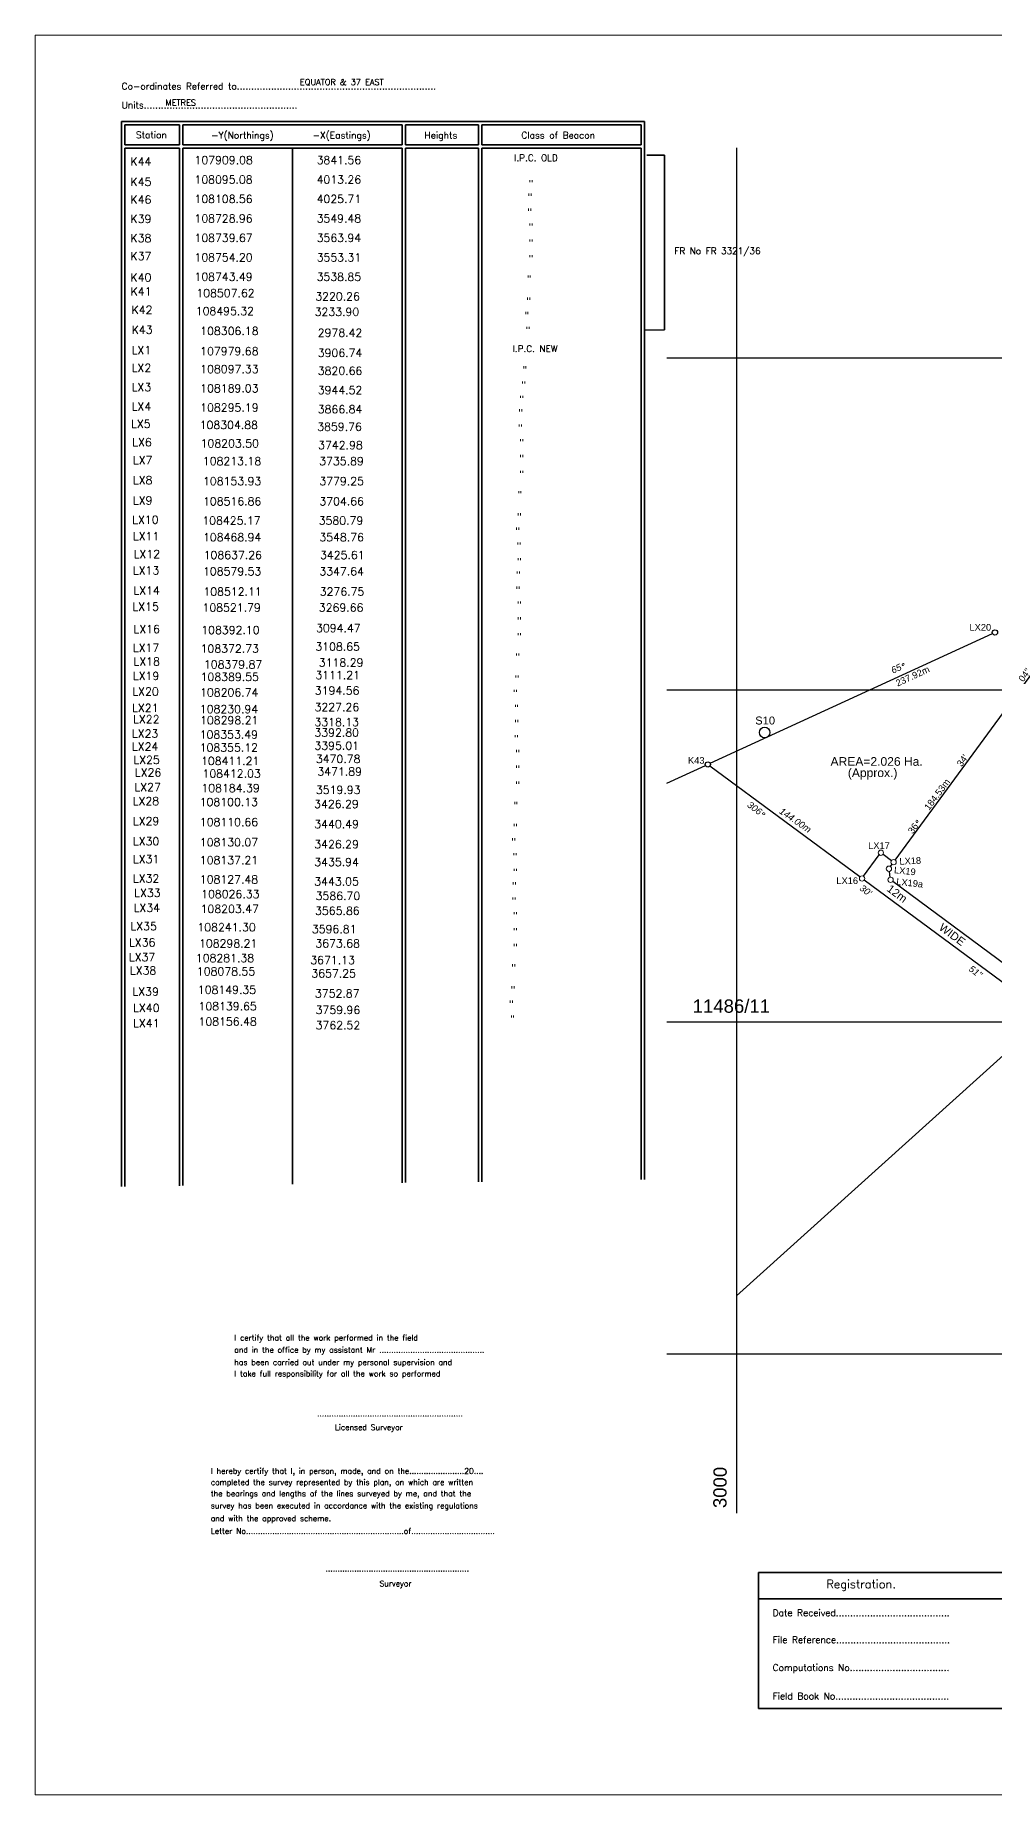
# Model space of a CAD drawing. Header units: metres. Extents: x 2472 to 15790, y -109082 to -107281.
# Drawn here: x 2472 to 3194, y -109082 to -107757 of the extents above; entities that cross this region are included whole.
import ezdxf

# ---------------------------------------------------------------- set-up
doc = ezdxf.new("R2010")
doc.units = ezdxf.units.M
doc.linetypes.add('ACAD_ISO10W100', pattern=[18, 12, -3, 0, -3])
for name, color, linetype, lineweight in [('0_Pen_No__7', 7, 'Continuous', 18), ('BEACOON_Pen_No__1', 1, 'Continuous', 18), ('BEACOON_Pen_No__7', 7, 'Continuous', 18), ('BNDRY_Pen_No__5', 5, 'Continuous', 18), ('BNDRY_Pen_No__7', 7, 'Continuous', 18), ('BOUNDARY', 7, 'Continuous', 18), ('cadastral boundary', 7, 'Continuous', 40), ('DIM_Pen_No__7', 7, 'Continuous', 18), ('TEXT', 7, 'Continuous', 18)]:
    doc.layers.add(name, color=color, linetype=linetype, lineweight=lineweight)
for name, color, linetype in [('C-SSWR-TEXT', 7, 'Continuous'), ('C-TOPO-TEXT', 7, 'Continuous'), ('traverses', 3, 'Continuous')]:
    doc.layers.add(name, color=color, linetype=linetype)
doc.styles.add('5mm', font='simplex', dxfattribs={"height": 2.5})
doc.styles.add('GENERATED_STYLE_2', font='arial.ttf')
doc.styles.get("Standard").update_dxf_attribs({"font": 'simplex.shx'})

msp = doc.modelspace()

# ---------------------------------------------------------------- linework, layer by layer
at = {"color": 5}
for p, q in [((3000, -107841.8), (3000, -108870.1)), ((2947.5, -108000), (4117.3, -108000)), ((2947.5, -108250), (4117.3, -108250)), ((2947.5, -108500), (4117.3, -108500)), ((2947.5, -108750), (4117.3, -108750))]:
    msp.add_line(p, q, dxfattribs=at)
msp.add_line((2930.7, -107978.9), (2945.9, -107978.9))
msp.add_circle((3194.6, -108206.8), 2)
at = {"layer": 'BEACOON_Pen_No__1', "linetype": 'Continuous'}
for centre in [(3108.7, -108372.7), (3114.8, -108384.7), (3118.3, -108379.8), (3094.5, -108392.1), (3116, -108393.1)]:
    msp.add_circle(centre, 2, dxfattribs=at)
at = {"layer": 'BNDRY_Pen_No__5', "linetype": 'Continuous'}
msp.add_circle((3021.2, -108282.1), 4, dxfattribs=at)
at = {"layer": 'BNDRY_Pen_No__7', "color": 7, "linetype": 'Continuous', "lineweight": 30}
for p, q in [((3119.5, -108378.2), (3226.1, -108232.6)), ((3095.7, -108390.4), (3107.5, -108374.3)), ((3116.7, -108378.7), (3110.3, -108373.9)), ((3115.9, -108383.1), (3117.2, -108381.4)), ((3275.1, -108510.9), (3117.6, -108394.3)), ((3218.8, -108509), (3000, -108706.3))]:
    msp.add_line(p, q, dxfattribs=at)
at = {"layer": 'BNDRY_Pen_No__7', "color": 7, "linetype": 'ACAD_ISO10W100', "lineweight": 30}
msp.add_line((3115.7, -108391.2), (3115.1, -108386.7), dxfattribs=at)
at = {"layer": 'BNDRY_Pen_No__7', "color": 7, "linetype": 'Continuous', "lineweight": 30}
for points in [[(2980.2, -108305.3), (3192.8, -108207.6)], [(2947.5, -108320.4), (2976.6, -108307)], [(3092.9, -108390.9), (2980, -108307.4)], [(3232.3, -108494.1), (3096.1, -108393.3)]]:
    msp.add_lwpolyline(points, dxfattribs=at)
at = {"layer": 'BNDRY_Pen_No__7', "linetype": 'Continuous', "flags": 128}
msp.add_lwpolyline([(2947.5, -108320.4), (2976.6, -108307)], dxfattribs=at)
at = {"layer": 'BNDRY_Pen_No__7', "color": 7, "linetype": 'Continuous', "lineweight": 30}
msp.add_circle((2978.4, -108306.2), 2, dxfattribs=at)
at = {"layer": 'BOUNDARY'}
for p, q in [((2472, -107757.1), (4448.2, -107757.1)), ((2472, -109082.1), (2472, -107757.1)), ((4448.2, -109082.1), (2472, -109082.1)), ((3884.1, -109082.1), (2951.6, -109082.1))]:
    msp.add_line(p, q, dxfattribs=at)
at = {"layer": 'BOUNDARY', "color": 7, "linetype": 'Continuous', "lineweight": 35}
for p, q in [((2537, -107822.1), (2930.7, -107822.1)), ((2537, -107822.1), (2930.7, -107822.1)), ((2537, -108623.9), (2537, -107822.1)), ((2539.5, -107824.6), (2580.7, -107824.6)), ((2539.5, -107824.6), (2580.7, -107824.6)), ((2539.5, -107839.6), (2539.5, -107824.6)), ((2580.7, -107839.6), (2580.7, -107824.6)), ((2583.2, -107824.6), (2748.2, -107824.6)), ((2583.2, -107839.6), (2583.2, -107824.6)), ((2583.2, -107824.6), (2748.2, -107824.6)), ((2748.2, -107839.6), (2748.2, -107824.6)), ((2750.7, -107824.6), (2805.7, -107824.6)), ((2750.7, -107839.6), (2750.7, -107824.6)), ((2750.7, -107824.6), (2805.7, -107824.6)), ((2805.7, -107839.6), (2805.7, -107824.6)), ((2808.2, -107824.6), (2928.2, -107824.6)), ((2808.2, -107839.6), (2808.2, -107824.6)), ((2808.2, -107824.6), (2928.2, -107824.6)), ((2928.2, -107839.6), (2928.2, -107824.6)), ((2930.7, -108618.7), (2930.7, -107822.1)), ((2539.5, -107839.6), (2580.7, -107839.6)), ((2583.2, -107839.6), (2748.2, -107839.6)), ((2750.7, -107839.6), (2805.7, -107839.6)), ((2808.2, -107839.6), (2928.2, -107839.6)), ((2539.5, -107842.1), (2580.7, -107842.1)), ((2539.5, -108623.9), (2539.5, -107842.1)), ((2580.7, -108623.4), (2580.7, -107842.1)), ((2583.2, -107842.1), (2748.2, -107842.1)), ((2583.2, -108623.3), (2583.2, -107842.1)), ((2665.7, -108622.2), (2665.7, -107842.1)), ((2665.7, -107944), (2665.7, -107842.1)), ((2748.2, -108621.2), (2748.2, -107842.1)), ((2750.7, -107842.1), (2805.7, -107842.1)), ((2750.7, -108621.1), (2750.7, -107842.1)), ((2805.7, -108620.4), (2805.7, -107842.1)), ((2808.2, -107842.1), (2928.2, -107842.1)), ((2808.2, -108620.4), (2808.2, -107842.1)), ((2928.2, -108618.8), (2928.2, -107842.1)), ((2932.5, -107847.5), (2945.9, -107847.5)), ((2945.9, -107847.5), (2945.9, -107978.9)), ((3016.6, -109017.1), (3016.6, -108914.6)), ((3819.1, -108914.6), (3016.6, -108914.6)), ((3819.1, -108934.6), (3016.6, -108934.6)), ((3819.1, -109017.1), (3016.6, -109017.1))]:
    msp.add_line(p, q, dxfattribs=at).dxf.unprotected_set("ltscale", 0)
at = {"layer": 'traverses'}
msp.add_circle((3021.2, -108282.1), 4, dxfattribs=at)

# ---------------------------------------------------------------- texts
at = {"layer": '0_Pen_No__7', "linetype": 'Continuous', "insert": (3170.2, -108436.3), "char_height": 6, "width": 277.465, "attachment_point": 2, "rotation": 323.3984, "line_spacing_factor": 0.5, "style": 'GENERATED_STYLE_2'}
msp.add_mtext('\\A1;12m              WIDE                 ROAD', dxfattribs=at)
at = {"layer": '0_Pen_No__7', "color": 5, "linetype": 'Continuous', "insert": (2992.6, -108866.2), "char_height": 10, "attachment_point": 7, "rotation": 89.6334, "style": 'GENERATED_STYLE_2'}
msp.add_mtext('\\A1;3000', dxfattribs=at)
at = {"layer": 'BEACOON_Pen_No__7', "linetype": 'Continuous', "char_height": 5, "attachment_point": 7, "style": 'GENERATED_STYLE_2'}
for s, insert in [('\\A1;LX20', (3175.4, -108205.5)), ('\\A1;{\\fArial|b0|i0|c0|p34;K43}', (2963.5, -108305.7)), ('\\A1;LX17', (3099.1, -108369.8)), ('\\A1;LX16', (3075.2, -108396.3))]:
    msp.add_mtext(s, dxfattribs=dict(at, insert=insert))
for s, insert, rotation in [("\\A1;{\\fArial|b0|i1|c0|p34;306\\A0;\\fArial Black|b0|i1|c0|p34;\\H0.83333x;º\\A1;\\fArial|b0|i1|c0|p34;\\H1.2x;                                               30'                                                51''}", (3007.5, -108337.7), 323.482), ('\\A1;{\\fArial|b0|i1|c0|p34;144.00m}', (3031.7, -108342.6), 325.439), ('\\A1;LX19', (3118.4, -108388.1), 354.0052), ('\\A1;LX18', (3122.8, -108381.8), 2.9127), ('\\A1;LX19a', (3120.1, -108396.9), 354.0052)]:
    msp.add_mtext(s, dxfattribs=dict(at, insert=insert, rotation=rotation))
at = {"layer": 'BNDRY_Pen_No__5', "linetype": 'Continuous', "insert": (3014.1, -108276.2), "char_height": 6, "attachment_point": 7, "style": 'GENERATED_STYLE_2'}
msp.add_mtext('S10', dxfattribs=at)
at = {"layer": 'C-SSWR-TEXT', "color": 7, "linetype": 'Continuous', "insert": (2967, -108493.3), "char_height": 10, "attachment_point": 7, "style": 'GENERATED_STYLE_2'}
msp.add_mtext('\\A1;11486/11', dxfattribs=at)
at = {"layer": 'C-TOPO-TEXT', "color": 7, "linetype": 'Continuous', "char_height": 6.5, "width": 277.465, "attachment_point": 2, "line_spacing_factor": 0.5, "style": 'GENERATED_STYLE_2'}
for s, insert in [('\\A1;AREA=2.026 Ha.', (3105.5, -108300.7)), ('\\A1;(Approx.)', (3102.5, -108309.2))]:
    msp.add_mtext(s, dxfattribs=dict(at, insert=insert))
at = {"layer": 'cadastral boundary', "style": '5mm'}
for s, p in [('EQUATOR & 37 EAST', (2671.3, -107794.6, 327.7)), ('METRES', (2570.1, -107810.1, 327.7))]:
    msp.add_text(s, height=4.5, dxfattribs=at).set_placement(p)
at = {"layer": 'DIM_Pen_No__7', "linetype": 'Continuous', "char_height": 5, "attachment_point": 7, "style": 'GENERATED_STYLE_2'}
for s, insert, rotation in [("\\A1;{\\fArial|b0|i1|c0|p34;65\\A0;\\fArial Black|b0|i1|c0|p34;\\H0.83333x;º\\A1;\\fArial|b0|i1|c0|p34;\\H1.2x;                                                                                                                                                             17'                                                                                                                                                                                                            43''}", (3117.8, -108238), 24.7055), ('\\A1;237.92m', (3121.3, -108247.7), 24.7055), ("\\A1;36{\\A0;\\fArial Black|b0|i1|c0|p34;\\H0.83333x;º\\A1;\\fArial|b0|i1|c0|p34;\\H1.2x;    }                       34'                                    04''", (3132.7, -108359), 53.9811), ('\\A1;184.53m', (3145, -108341.2), 53.3472)]:
    msp.add_mtext(s, dxfattribs=dict(at, insert=insert, rotation=rotation))
at = {"layer": 'TEXT', "color": 7, "linetype": 'Continuous', "lineweight": 35}
msp.add_text('Co-ordinates Referred to......................................................................', height=5, dxfattribs=at).set_placement((2537, -107798))
at = {"layer": 'TEXT', "color": 7, "linetype": 'Continuous', "lineweight": 40}
for s, height, p in [('Units......................................................', 5, (2537, -107812.2)), ('Station          ', 5, (2547.8, -107834.6)), ('-Y(Northings)', 5, (2604.4, -107834.9)), ('-X(Eastings)', 5, (2680.9, -107834.9)), ('Heights', 5, (2765.1, -107834.9)), ('Class of Beacon', 5, (2838, -107834.9)), ('K44', 6.03, (2543.7, -107855.2)), ('107909.08', 6.03, (2591.9, -107854.1)), ('3841.56', 6.01, (2683.9, -107854.1)), ('I.P.C. OLD', 4.91, (2832.6, -107851.9)), ('K45', 6.03, (2543.7, -107870.5)), ('108095.08', 6.01, (2591.9, -107868.8)), ('4013.26', 6.01, (2683.9, -107868.8)), ('   "', 4.91, (2832.6, -107871.1)), ('K46', 6.03, (2543.7, -107883.9)), ('108108.56', 6.01, (2591.9, -107883.4)), ('4025.71', 6.01, (2683.9, -107883.4)), ('   "', 4.91, (2831.8, -107881.2)), ('K39', 6.03, (2543.7, -107898.4)), ('108728.96', 6.01, (2591.9, -107898.1)), ('3549.48', 6.01, (2683.9, -107898.1)), ('   "', 4.91, (2831.6, -107892.6)), ('K38', 6.03, (2543.7, -107912.9)), ('108739.67', 6.01, (2591.9, -107912.7)), ('3563.94', 6.01, (2683.9, -107912.7)), ('   "', 4.91, (2832.6, -107903.7)), ('K37', 6.03, (2543.7, -107926.4)), ('   "', 4.91, (2832.6, -107915.7)), (' FR No FR 3321/36 ', 4.91, (2949.8, -107921.9)), ('108754.20', 6.01, (2591.9, -107927.4)), ('3553.31', 6.01, (2683.9, -107927.4)), ('   "', 4.91, (2832.6, -107927.6)), ('K40', 6.03, (2543.7, -107942.5)), ('K41', 6.03, (2543.8, -107953)), ('108743.49', 6.01, (2591.9, -107942)), ('3538.85', 6.01, (2683.9, -107942)), ('   "', 4.91, (2831.2, -107942.9)), ('K42', 6.03, (2544.5, -107966.9)), ('108507.62', 6.03, (2593.3, -107954.3)), ('3220.26', 6.01, (2682.9, -107956.8)), ('   "', 4.91, (2830.8, -107959.5)), ('108495.32', 6.01, (2592.9, -107967.8)), ('3233.90', 6.01, (2682.4, -107968.4)), ('   "', 4.91, (2829.5, -107970.3)), ('K43', 6.03, (2544.6, -107981.9)), ('108306.18', 6.03, (2596.2, -107982.8)), ('2978.42', 6.03, (2684.7, -107984.1)), ('   "', 4.91, (2830.4, -107981.5)), ('LX1', 6.03, (2544.6, -107997.2)), ('107979.68', 6.03, (2596.2, -107998)), ('3906.74', 6.03, (2684.7, -107999.3)), ('I.P.C. NEW', 4.91, (2831.4, -107995.6)), ('LX2', 6.03, (2544.6, -108010.6)), ('108097.33', 6.03, (2596.2, -108011.5)), ('3820.66', 6.03, (2684.7, -108012.8)), ('   "', 4.91, (2828, -108011.2)), ('LX3', 6.03, (2544.6, -108025.1)), ('108189.03', 6.03, (2596.2, -108026)), ('3944.52', 6.03, (2684.7, -108027.3)), ('   "', 4.91, (2827.1, -108022.7)), ('LX4', 6.03, (2544.6, -108039.6)), ('108295.19', 6.03, (2596.2, -108040.5)), ('3866.84', 6.03, (2684.7, -108041.8)), ('   "', 4.91, (2824.8, -108043.6)), ('   "', 4.91, (2825.6, -108033.5)), ('LX5', 6.03, (2544.2, -108052.8)), ('108304.88', 6.03, (2595.8, -108053.6)), ('3859.76', 6.03, (2684.3, -108054.9)), ('   "', 4.91, (2824.6, -108055)), ('LX6', 6.03, (2545, -108066.6)), ('108203.50', 6.03, (2596.5, -108067.5)), ('3742.98', 6.03, (2685, -108068.8)), ('   "', 4.91, (2825.6, -108066.1)), ('LX7', 6.03, (2545.5, -108080.1)), ('108213.18', 6.03, (2598.2, -108080.8)), ('3735.89', 6.03, (2685.8, -108080.8)), ('   "', 4.91, (2825.6, -108078)), ('LX8', 6.03, (2545.5, -108095.2)), ('108153.93', 6.03, (2598.3, -108095.9)), ('3779.25', 6.03, (2685.9, -108095.9)), ('   "', 4.91, (2825.6, -108090)), ('LX9', 6.03, (2545.5, -108110.4)), ('108516.86', 6.03, (2598.3, -108111.1)), ('3704.66', 6.03, (2685.9, -108111.1)), ('   "', 4.91, (2824.2, -108105.3)), ('LX10', 6.03, (2545, -108124.9)), ('108425.17', 6.03, (2597.8, -108125.6)), ('3580.79', 6.03, (2685.4, -108125.6)), ('   "', 4.91, (2823.9, -108121.9)), ('LX11', 6.03, (2545.5, -108137.4)), ('108468.94', 6.03, (2598.3, -108138.1)), ('3548.76', 6.03, (2685.9, -108138.1)), ('   "', 4.91, (2822.5, -108132.7)), ('LX12', 6.03, (2546.1, -108150.8)), ('108637.26', 6.03, (2598.8, -108151.5)), ('3425.61', 6.03, (2686.4, -108151.5)), ('   "', 4.91, (2823.5, -108143.9)), ('LX13', 6.03, (2545.5, -108163.1)), ('108579.53', 6.03, (2598.3, -108163.8)), ('3347.64', 6.03, (2685.9, -108163.8)), ('   "', 4.91, (2823.9, -108155.7)), ('LX14', 6.03, (2545.9, -108178.3)), ('   "', 4.91, (2822.9, -108177.2)), ('   "', 4.91, (2823.1, -108165.8)), ('LX15', 6.03, (2545.2, -108190.4)), ('108521.79', 6.03, (2597.9, -108191.1)), ('108512.11', 6.03, (2598.6, -108179.1)), ('3269.66', 6.03, (2685.5, -108191.1)), ('3276.75', 6.03, (2686.2, -108179.1)), ('   "', 4.91, (2823.9, -108188.3)), ('   "', 4.91, (2823.9, -108200.3)), ('LX16', 6.03, (2546, -108207.3)), ('108392.10', 6.03, (2597, -108208)), ('3094.47', 6.03, (2683.4, -108206.5)), ('   "', 4.91, (2823.9, -108212.2)), ('LX17', 6.03, (2545.5, -108221.3)), ('LX18', 6.03, (2546, -108231.7)), ('108372.73', 6.03, (2596.5, -108222)), ('3108.65', 6.03, (2682.9, -108220.5)), ('   "', 4.91, (2822.5, -108227.5)), ('LX19', 6.03, (2545.5, -108242.6)), ('108389.55', 6.03, (2596.5, -108243.3)), ('108379.87', 6.03, (2599, -108233.9)), ('3111.21', 6.03, (2682.9, -108241.9)), ('3118.29', 6.03, (2685.5, -108232.5)), ('   "', 4.91, (2822.1, -108244.1)), ('LX20', 6.03, (2545.1, -108254.3)), ('108206.74', 6.03, (2596.1, -108255)), ('3194.56', 6.03, (2682.5, -108253.6)), ('   "', 4.91, (2820.8, -108254.9)), ('LX21', 6.03, (2544.9, -108266.7)), ('108230.94', 6.03, (2595.9, -108267.5)), ('3227.26', 6.03, (2682.3, -108266)), ('   "', 4.91, (2821.7, -108266.1)), ('LX22', 6.03, (2545.7, -108275.2)), ('108298.21', 6.03, (2596.1, -108275.9)), ('3318.13', 6.03, (2682.2, -108277.3)), ('   "', 4.91, (2821.8, -108277.6)), ('LX23', 6.03, (2544.8, -108286)), ('LX24', 6.03, (2544.8, -108295.8)), ('108353.49', 6.03, (2595.8, -108286.7)), ('108355.12', 6.03, (2595.8, -108296.5)), ('3392.80', 6.03, (2682.2, -108285.2)), ('3395.01', 6.03, (2682.2, -108295.1)), ('   "', 4.91, (2821.6, -108289)), ('LX25', 6.03, (2545.9, -108305.8)), ('108411.21', 6.03, (2596.8, -108306.6)), ('3470.78', 6.03, (2683.3, -108305.1)), ('   "', 4.91, (2822.6, -108300.1)), ('LX26', 6.03, (2547, -108315.3)), ('108412.03', 6.03, (2597.9, -108316.1)), ('3471.89', 6.03, (2684.4, -108314.6)), ('   "', 4.91, (2822.6, -108312)), ('LX28', 6.03, (2545.4, -108336.8)), ('LX27', 6.03, (2546.7, -108326.2)), ('108100.13', 6.03, (2595.8, -108337.5)), ('108184.39', 6.03, (2597.1, -108327)), ('3519.93', 6.03, (2683.3, -108328.4)), ('   "', 4.91, (2822.6, -108324)), ('3426.29', 6.03, (2682, -108339)), ('   "', 4.91, (2821.2, -108339.3)), ('LX29', 6.03, (2545.5, -108351.9)), ('108110.66', 6.03, (2595.9, -108352.6)), ('3440.49', 6.03, (2682.1, -108354.1)), ('   "', 4.91, (2820.9, -108355.9)), ('LX30', 6.03, (2545.5, -108367.1)), ('108130.07', 6.03, (2595.9, -108367.8)), ('3426.29', 6.03, (2682.1, -108369.3)), ('   "', 4.91, (2819.5, -108366.7)), ('LX31', 6.03, (2545.5, -108380.5)), ('108137.21', 6.03, (2595.9, -108381.3)), ('3435.94', 6.03, (2682.1, -108382.7)), ('   "', 4.91, (2820.5, -108377.9)), ('   "', 4.91, (2820.9, -108389.7)), ('LX32', 6.03, (2545.5, -108395.1)), ('108127.48', 6.03, (2595.9, -108395.8)), ('3443.05', 6.03, (2682.1, -108397.3)), ('   "', 4.91, (2820.1, -108399.8)), ('LX34', 6.03, (2546.1, -108417.2)), ('LX33', 6.03, (2546.5, -108406)), ('108026.33', 6.03, (2596.9, -108406.8)), ('3586.70', 6.03, (2683.1, -108408.2)), ('   "', 4.91, (2819.9, -108411.2)), ('108203.47', 6.03, (2596.5, -108418)), ('3565.86', 6.03, (2682.7, -108419.4)), ('   "', 4.91, (2820.9, -108422.3)), ('LX36', 6.03, (2542.6, -108443.2)), ('LX35', 6.03, (2543.7, -108431.1)), ('108241.30', 6.03, (2594.1, -108431.8)), ('108298.21', 6.03, (2595.3, -108444)), ('3596.81', 6.03, (2680.3, -108433.2)), ('3673.68', 6.03, (2682.9, -108444)), ('   "', 4.91, (2820.9, -108434.3)), ('LX37', 6.03, (2542.5, -108454.3)), ('108281.38', 6.03, (2592.9, -108455)), ('3671.13', 6.03, (2679.1, -108456.5)), ('   "', 4.91, (2820.9, -108446.2)), ('LX38', 6.03, (2543.3, -108464.4)), ('108078.55', 6.03, (2593.7, -108465.1)), ('3657.25', 6.03, (2679.9, -108466.6)), ('   "', 4.91, (2819.5, -108461.5)), ('LX39', 6.03, (2545.2, -108480.3)), ('108149.35', 6.03, (2594.4, -108478.9)), ('3752.87', 6.03, (2682.6, -108481.7)), ('   "', 4.91, (2819.1, -108478.1)), ('LX40', 6.03, (2545.7, -108492.6)), ('108139.65', 6.03, (2594.9, -108491.3)), ('3759.96', 6.03, (2683.1, -108494.1)), ('   "', 4.91, (2817.8, -108488.9)), ('LX41', 6.03, (2545.7, -108504.1)), ('108156.48', 6.03, (2594.9, -108502.8)), ('3762.52', 6.03, (2683.1, -108505.6)), ('   "', 4.91, (2818.7, -108500.1)), ('Registration.', 6.25, (3067.7, -108926.5))]:
    msp.add_text(s, height=height, dxfattribs=at).set_placement(p)
at = {"layer": 'TEXT', "color": 7, "linetype": 'Continuous', "lineweight": 40, "ltscale": 1.5}
for s, p in [('I certify that all the work performed in the field', (2621.9, -108740)), ('and in the office by my assistant Mr ............................................', (2621.9, -108749.1)), ('has been carried out under my personal supervision and', (2621.9, -108758.5)), ('I take full responsibility for all the work so performed', (2621.9, -108767)), ('.............................................................', (2684.2, -108797)), ('Licensed Surveyor', (2697.6, -108807.4)), ('............................................................', (2690.6, -108913.8)), ('Surveyor', (2731.2, -108925.1))]:
    msp.add_text(s, height=4.2, dxfattribs=at).set_placement(p)
at = {"layer": 'TEXT', "color": 7, "linetype": 'Continuous', "lineweight": 30, "ltscale": 1.5}
for s, p in [('completed the survey represented by this plan, on which are written', (2604.2, -108848.8)), ('I hereby certify that I, in person, made, and on the.......................20....', (2604.2, -108840.3)), ('the bearings and lengths of the lines surveyed by me, and that the', (2604.2, -108857.3)), ('survey has been executed in accordance with the existing regulations ', (2604.2, -108866.4)), ('and with the approved scheme.', (2604.2, -108876)), ('Letter No..................................................................of...................................', (2604.2, -108885.6))]:
    msp.add_text(s, height=4.2, dxfattribs=at).set_placement(p)
at = {"layer": 'TEXT', "color": 7, "linetype": 'Continuous', "lineweight": 30}
for s, p in [('Date Received........................................', (3027.2, -108947.5)), ('File Reference........................................', (3027.2, -108967.8)), ('Computations No...................................', (3027.2, -108988.8)), ('Field Book No........................................', (3027.2, -109010.2))]:
    msp.add_text(s, height=5, dxfattribs=at).set_placement(p)

doc.saveas('drawing.dxf')
